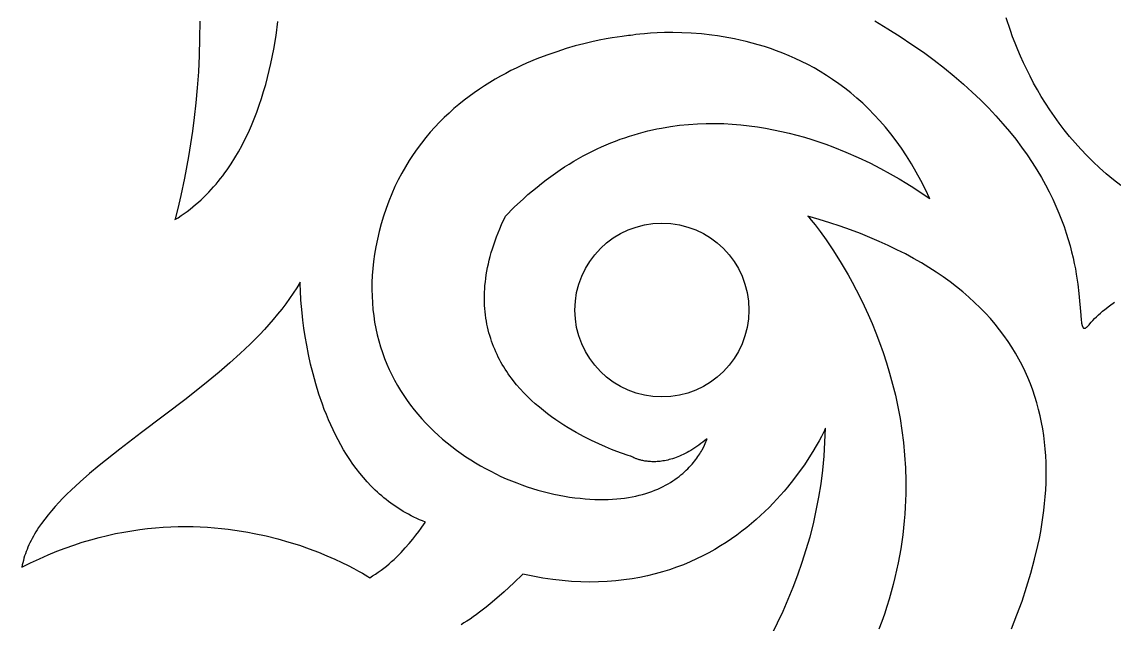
# Model space of a CAD drawing. Extents: x -3008 to 184, y 2842 to 4842.
# Drawn here: x -1445.1 to -1219.8, y 3799.7 to 3924 of the extents above; entities that cross this region are included whole.
import ezdxf

# ---------------------------------------------------------------- set-up
doc = ezdxf.new("R2010")
doc.units = 0
doc.layers.add('LAYER_1', color=7, linetype='CONTINUOUS')

msp = doc.modelspace()

# ---------------------------------------------------------------- linework, layer by layer
at = {"layer": 'LAYER_1'}
for points in [[(-1218.44, 3890.19), (-1219.95, 3891.37), (-1221.41, 3892.59), (-1222.81, 3893.82), (-1224.15, 3895.09), (-1225.44, 3896.37), (-1226.68, 3897.67), (-1227.87, 3899), (-1229, 3900.33), (-1230.09, 3901.68), (-1231.13, 3903.04), (-1232.12, 3904.42), (-1233.06, 3905.79), (-1233.96, 3907.18), (-1234.82, 3908.57), (-1235.63, 3909.96), (-1236.4, 3911.34), (-1237.13, 3912.73), (-1237.83, 3914.11), (-1238.48, 3915.49), (-1239.09, 3916.85), (-1239.67, 3918.21), (-1240.22, 3919.55), (-1240.73, 3920.88), (-1241.2, 3922.2), (-1242.06, 3924.76)], [(-1408.38, 3924.1), (-1408.4, 3920.51), (-1408.49, 3917.02), (-1408.66, 3913.63), (-1408.89, 3910.36), (-1409.18, 3907.22), (-1409.51, 3904.22), (-1409.87, 3901.38), (-1410.67, 3896.18), (-1411.49, 3891.73), (-1412.25, 3888.11), (-1412.9, 3885.41), (-1413.46, 3883.29), (-1413.5, 3883.14), (-1412.85, 3883.55), (-1412.22, 3883.97), (-1411.59, 3884.41), (-1410.98, 3884.85), (-1410.38, 3885.31), (-1409.79, 3885.78), (-1409.22, 3886.26), (-1408.65, 3886.75), (-1408.1, 3887.25), (-1407.56, 3887.77), (-1407.03, 3888.29), (-1406.51, 3888.82), (-1406, 3889.36), (-1405.51, 3889.91), (-1405.02, 3890.47), (-1404.55, 3891.04), (-1404.08, 3891.62), (-1403.63, 3892.21), (-1403.19, 3892.8), (-1402.75, 3893.4), (-1401.92, 3894.63), (-1401.13, 3895.89), (-1400.37, 3897.17), (-1399.66, 3898.48), (-1398.98, 3899.81), (-1398.34, 3901.16), (-1397.73, 3902.54), (-1397.16, 3903.92), (-1396.62, 3905.33), (-1396.11, 3906.74), (-1395.64, 3908.17), (-1395.2, 3909.61), (-1394.78, 3911.05), (-1394.4, 3912.5), (-1394.04, 3913.95), (-1393.71, 3915.4), (-1393.13, 3918.3), (-1392.65, 3921.18), (-1392.25, 3924.03)], [(-1269.16, 3924.14), (-1266.49, 3922.54), (-1263.93, 3920.93), (-1261.49, 3919.31), (-1259.15, 3917.68), (-1256.93, 3916.05), (-1254.81, 3914.41), (-1252.8, 3912.77), (-1250.88, 3911.13), (-1249.07, 3909.48), (-1247.35, 3907.84), (-1245.72, 3906.21), (-1244.18, 3904.57), (-1242.73, 3902.95), (-1241.36, 3901.33), (-1240.08, 3899.72), (-1238.88, 3898.12), (-1237.75, 3896.54), (-1236.7, 3894.96), (-1235.72, 3893.41), (-1234.8, 3891.87), (-1233.96, 3890.35), (-1233.17, 3888.85), (-1232.45, 3887.37), (-1231.79, 3885.91), (-1231.18, 3884.48), (-1230.63, 3883.08), (-1230.13, 3881.7), (-1229.67, 3880.36), (-1229.26, 3879.04), (-1228.89, 3877.76), (-1228.56, 3876.51), (-1228.27, 3875.29), (-1228.02, 3874.12), (-1227.79, 3872.98), (-1227.6, 3871.88), (-1227.28, 3869.81), (-1227.06, 3867.92), (-1226.68, 3863.46), (-1226.58, 3862.41), (-1226.53, 3861.97), (-1226.5, 3861.78), (-1226.46, 3861.6), (-1226.45, 3861.52), (-1226.43, 3861.44), (-1226.41, 3861.36), (-1226.39, 3861.29), (-1226.37, 3861.23), (-1226.35, 3861.16), (-1226.33, 3861.1), (-1226.31, 3861.05), (-1226.28, 3861), (-1226.26, 3860.95), (-1226.23, 3860.91), (-1226.2, 3860.87), (-1226.18, 3860.84), (-1226.15, 3860.81), (-1226.12, 3860.78), (-1226.08, 3860.76), (-1226.05, 3860.74), (-1226.02, 3860.73), (-1225.98, 3860.72), (-1225.94, 3860.72), (-1225.91, 3860.72), (-1225.87, 3860.73), (-1225.82, 3860.74), (-1225.78, 3860.75), (-1225.74, 3860.77), (-1225.69, 3860.79), (-1225.64, 3860.82), (-1225.59, 3860.86), (-1225.54, 3860.89), (-1225.48, 3860.93), (-1225.43, 3860.98), (-1225.37, 3861.03), (-1225.31, 3861.09), (-1225.25, 3861.15), (-1225.19, 3861.22), (-1225.12, 3861.29), (-1224.98, 3861.44), (-1224.84, 3861.62), (-1224.52, 3861.99), (-1224.18, 3862.36), (-1223.82, 3862.74), (-1223.44, 3863.11), (-1223.04, 3863.49), (-1222.62, 3863.87), (-1222.18, 3864.24), (-1221.72, 3864.62), (-1220.75, 3865.38), (-1219.72, 3866.14)], [(-1240.96, 3798.7), (-1239.84, 3801.55), (-1238.8, 3804.41), (-1237.84, 3807.28), (-1236.97, 3810.16), (-1236.19, 3813.04), (-1235.51, 3815.92), (-1235.21, 3817.36), (-1234.94, 3818.8), (-1234.69, 3820.24), (-1234.48, 3821.67), (-1234.29, 3823.1), (-1234.13, 3824.53), (-1234, 3825.96), (-1233.9, 3827.38), (-1233.84, 3828.8), (-1233.8, 3830.21), (-1233.8, 3831.62), (-1233.83, 3833.02), (-1233.9, 3834.42), (-1234, 3835.81), (-1234.13, 3837.19), (-1234.31, 3838.57), (-1234.52, 3839.94), (-1234.76, 3841.3), (-1235.05, 3842.65), (-1235.37, 3843.99), (-1235.73, 3845.32), (-1236.14, 3846.64), (-1236.58, 3847.95), (-1237.07, 3849.25), (-1237.59, 3850.54), (-1238.16, 3851.82), (-1238.78, 3853.09), (-1239.43, 3854.34), (-1240.14, 3855.58), (-1240.88, 3856.8), (-1241.68, 3858.02), (-1242.52, 3859.21), (-1243.41, 3860.4), (-1244.34, 3861.56), (-1245.33, 3862.72), (-1246.36, 3863.85), (-1247.44, 3864.97), (-1248.58, 3866.07), (-1249.77, 3867.16), (-1251, 3868.22), (-1252.29, 3869.27), (-1253.64, 3870.3), (-1255.04, 3871.31), (-1256.49, 3872.3), (-1258, 3873.27), (-1259.56, 3874.22), (-1261.18, 3875.15), (-1262.86, 3876.06), (-1264.6, 3876.94), (-1266.39, 3877.81), (-1268.25, 3878.65), (-1270.16, 3879.46), (-1272.14, 3880.26), (-1274.17, 3881.03), (-1276.27, 3881.77), (-1278.43, 3882.49), (-1280.65, 3883.19), (-1282.94, 3883.86), (-1282.94, 3883.85), (-1282.93, 3883.84), (-1282.9, 3883.8), (-1282.77, 3883.65), (-1282.26, 3883.05), (-1281.48, 3882.06), (-1280.45, 3880.69), (-1279.21, 3878.97), (-1277.81, 3876.89), (-1276.28, 3874.48), (-1274.67, 3871.74), (-1273.85, 3870.25), (-1273.02, 3868.69), (-1272.18, 3867.05), (-1271.36, 3865.34), (-1270.54, 3863.56), (-1269.73, 3861.7), (-1268.95, 3859.78), (-1268.19, 3857.79), (-1267.46, 3855.74), (-1266.76, 3853.62), (-1266.1, 3851.44), (-1265.49, 3849.19), (-1264.92, 3846.89), (-1264.41, 3844.53), (-1263.96, 3842.12), (-1263.57, 3839.65), (-1263.26, 3837.12), (-1263.01, 3834.55), (-1262.85, 3831.93), (-1262.77, 3829.25), (-1262.78, 3826.53), (-1262.88, 3823.77), (-1262.97, 3822.37), (-1263.09, 3820.96), (-1263.23, 3819.54), (-1263.4, 3818.11), (-1263.59, 3816.67), (-1263.82, 3815.22), (-1264.07, 3813.76), (-1264.35, 3812.29), (-1264.66, 3810.81), (-1265, 3809.32), (-1265.37, 3807.82), (-1265.78, 3806.32), (-1266.21, 3804.8), (-1266.68, 3803.28), (-1267.19, 3801.75), (-1267.73, 3800.21), (-1268.3, 3798.66)], [(-1290.42, 3797.51), (-1289.23, 3799.91), (-1288.09, 3802.34), (-1287, 3804.81), (-1285.98, 3807.32), (-1285.01, 3809.87), (-1284.11, 3812.44), (-1283.28, 3815.06), (-1282.52, 3817.71), (-1281.83, 3820.39), (-1281.22, 3823.11), (-1280.69, 3825.86), (-1280.25, 3828.64), (-1279.89, 3831.46), (-1279.62, 3834.31), (-1279.44, 3837.19), (-1279.36, 3840.1), (-1279.36, 3840.09), (-1279.36, 3840.09), (-1279.37, 3840.07), (-1279.41, 3839.98), (-1279.56, 3839.65), (-1279.82, 3839.11), (-1280.18, 3838.39), (-1280.66, 3837.5), (-1281.24, 3836.46), (-1281.94, 3835.28), (-1282.75, 3833.98), (-1283.68, 3832.57), (-1284.73, 3831.09), (-1285.9, 3829.53), (-1287.19, 3827.92), (-1287.88, 3827.09), (-1288.6, 3826.27), (-1289.36, 3825.43), (-1290.14, 3824.6), (-1290.96, 3823.76), (-1291.81, 3822.93), (-1292.7, 3822.09), (-1293.61, 3821.27), (-1294.56, 3820.45), (-1295.55, 3819.64), (-1296.56, 3818.84), (-1297.61, 3818.05), (-1298.7, 3817.28), (-1299.82, 3816.53), (-1300.97, 3815.8), (-1302.16, 3815.09), (-1303.38, 3814.4), (-1304.64, 3813.74), (-1305.93, 3813.11), (-1307.27, 3812.5), (-1308.63, 3811.93), (-1310.03, 3811.4), (-1311.47, 3810.9), (-1312.95, 3810.44), (-1314.46, 3810.02), (-1316.01, 3809.64), (-1317.6, 3809.31), (-1319.22, 3809.02), (-1320.89, 3808.78), (-1322.59, 3808.59), (-1324.33, 3808.46), (-1326.11, 3808.38), (-1327.93, 3808.36), (-1329.78, 3808.39), (-1331.68, 3808.49), (-1333.62, 3808.65), (-1335.59, 3808.88), (-1337.61, 3809.17), (-1339.67, 3809.53), (-1341.77, 3809.97), (-1343.63, 3808.17), (-1345.63, 3806.34), (-1348.04, 3804.23), (-1349.34, 3803.16), (-1350.66, 3802.12), (-1351.32, 3801.63), (-1351.98, 3801.15), (-1352.63, 3800.7), (-1353.27, 3800.28), (-1353.89, 3799.9), (-1354.19, 3799.72), (-1354.49, 3799.55)]]:
    msp.add_lwpolyline(points, dxfattribs=at)
for points in [[(-1331.01, 3825.75), (-1329.94, 3825.63), (-1328.91, 3825.53), (-1327.9, 3825.46), (-1326.92, 3825.41), (-1325.96, 3825.39), (-1325.03, 3825.39), (-1324.12, 3825.41), (-1323.24, 3825.45), (-1322.39, 3825.51), (-1321.56, 3825.59), (-1320.75, 3825.69), (-1319.97, 3825.81), (-1319.21, 3825.94), (-1318.47, 3826.1), (-1317.75, 3826.26), (-1317.06, 3826.44), (-1316.39, 3826.64), (-1315.74, 3826.85), (-1315.12, 3827.07), (-1314.51, 3827.31), (-1313.93, 3827.55), (-1313.36, 3827.81), (-1312.82, 3828.07), (-1312.29, 3828.35), (-1311.79, 3828.63), (-1311.3, 3828.92), (-1310.83, 3829.22), (-1310.39, 3829.52), (-1309.95, 3829.83), (-1309.54, 3830.14), (-1309.15, 3830.45), (-1308.77, 3830.77), (-1308.41, 3831.09), (-1308.06, 3831.41), (-1307.73, 3831.74), (-1307.42, 3832.06), (-1307.12, 3832.38), (-1306.84, 3832.7), (-1306.57, 3833.02), (-1306.32, 3833.33), (-1306.08, 3833.64), (-1305.85, 3833.94), (-1305.64, 3834.24), (-1305.44, 3834.54), (-1305.26, 3834.82), (-1305.09, 3835.1), (-1304.93, 3835.37), (-1304.78, 3835.64), (-1304.51, 3836.13), (-1304.29, 3836.57), (-1304.12, 3836.97), (-1303.98, 3837.3), (-1303.87, 3837.57), (-1303.8, 3837.78), (-1303.76, 3837.9), (-1303.75, 3837.93), (-1303.75, 3837.94), (-1303.75, 3837.94), (-1303.75, 3837.94), (-1304.18, 3837.58), (-1304.61, 3837.24), (-1305.04, 3836.91), (-1305.46, 3836.6), (-1305.88, 3836.31), (-1306.29, 3836.03), (-1306.7, 3835.77), (-1307.1, 3835.52), (-1307.5, 3835.29), (-1307.89, 3835.08), (-1308.28, 3834.87), (-1308.67, 3834.68), (-1309.04, 3834.51), (-1309.42, 3834.34), (-1309.78, 3834.19), (-1310.15, 3834.05), (-1310.5, 3833.93), (-1310.85, 3833.81), (-1311.2, 3833.71), (-1311.54, 3833.62), (-1311.87, 3833.53), (-1312.2, 3833.46), (-1312.52, 3833.4), (-1312.84, 3833.34), (-1313.15, 3833.3), (-1313.45, 3833.26), (-1313.75, 3833.23), (-1314.04, 3833.21), (-1314.32, 3833.19), (-1314.6, 3833.19), (-1314.87, 3833.19), (-1315.13, 3833.19), (-1315.39, 3833.2), (-1315.64, 3833.22), (-1315.88, 3833.24), (-1316.12, 3833.27), (-1316.35, 3833.3), (-1316.57, 3833.33), (-1316.79, 3833.37), (-1316.99, 3833.41), (-1317.19, 3833.46), (-1317.39, 3833.5), (-1317.57, 3833.55), (-1317.75, 3833.6), (-1317.91, 3833.65), (-1318.08, 3833.7), (-1318.23, 3833.76), (-1318.37, 3833.81), (-1318.64, 3833.91), (-1318.87, 3834.01), (-1319.07, 3834.11), (-1319.23, 3834.19), (-1319.36, 3834.26), (-1319.45, 3834.31), (-1319.51, 3834.35), (-1319.53, 3834.36), (-1320.02, 3834.5), (-1321.37, 3834.95), (-1322.33, 3835.3), (-1323.45, 3835.73), (-1324.71, 3836.24), (-1326.09, 3836.85), (-1327.57, 3837.54), (-1329.13, 3838.32), (-1330.76, 3839.21), (-1331.59, 3839.68), (-1332.43, 3840.18), (-1333.27, 3840.71), (-1334.12, 3841.26), (-1334.97, 3841.84), (-1335.82, 3842.44), (-1336.67, 3843.07), (-1337.51, 3843.73), (-1338.34, 3844.41), (-1339.17, 3845.12), (-1339.97, 3845.85), (-1340.77, 3846.62), (-1341.54, 3847.41), (-1342.3, 3848.23), (-1343.03, 3849.08), (-1343.74, 3849.96), (-1344.08, 3850.41), (-1344.41, 3850.87), (-1344.74, 3851.33), (-1345.06, 3851.8), (-1345.38, 3852.28), (-1345.68, 3852.77), (-1345.98, 3853.26), (-1346.26, 3853.76), (-1346.54, 3854.27), (-1346.81, 3854.79), (-1347.06, 3855.31), (-1347.31, 3855.85), (-1347.55, 3856.39), (-1347.77, 3856.93), (-1347.99, 3857.49), (-1348.19, 3858.05), (-1348.38, 3858.62), (-1348.56, 3859.2), (-1348.73, 3859.79), (-1348.88, 3860.38), (-1349.03, 3860.99), (-1349.15, 3861.6), (-1349.27, 3862.22), (-1349.37, 3862.84), (-1349.46, 3863.48), (-1349.53, 3864.12), (-1349.59, 3864.78), (-1349.63, 3865.44), (-1349.66, 3866.1), (-1349.67, 3866.78), (-1349.66, 3867.47), (-1349.64, 3868.16), (-1349.61, 3868.86), (-1349.55, 3869.57), (-1349.48, 3870.29), (-1349.39, 3871.02), (-1349.29, 3871.76), (-1349.16, 3872.5), (-1349.02, 3873.25), (-1348.86, 3874.02), (-1348.68, 3874.79), (-1348.48, 3875.57), (-1348.26, 3876.36), (-1348.02, 3877.15), (-1347.76, 3877.96), (-1347.48, 3878.77), (-1347.18, 3879.6), (-1346.86, 3880.43), (-1346.51, 3881.27), (-1346.15, 3882.13), (-1345.35, 3883.86), (-1343.5, 3885.72), (-1341.63, 3887.46), (-1340.69, 3888.3), (-1339.75, 3889.1), (-1338.81, 3889.88), (-1337.87, 3890.63), (-1336.92, 3891.36), (-1335.98, 3892.06), (-1335.03, 3892.74), (-1334.08, 3893.39), (-1333.12, 3894.02), (-1332.17, 3894.62), (-1331.22, 3895.2), (-1330.26, 3895.75), (-1329.31, 3896.28), (-1328.36, 3896.79), (-1327.4, 3897.27), (-1326.44, 3897.74), (-1325.49, 3898.18), (-1324.53, 3898.6), (-1323.58, 3898.99), (-1322.63, 3899.37), (-1321.67, 3899.73), (-1320.72, 3900.06), (-1319.77, 3900.38), (-1318.82, 3900.67), (-1317.87, 3900.95), (-1316.92, 3901.21), (-1315.98, 3901.45), (-1315.03, 3901.67), (-1314.09, 3901.87), (-1313.15, 3902.05), (-1311.28, 3902.37), (-1309.42, 3902.62), (-1307.57, 3902.81), (-1305.74, 3902.93), (-1303.92, 3903), (-1302.11, 3903), (-1300.32, 3902.96), (-1298.55, 3902.86), (-1296.8, 3902.72), (-1295.08, 3902.53), (-1293.37, 3902.3), (-1291.69, 3902.02), (-1290.03, 3901.71), (-1288.4, 3901.36), (-1286.8, 3900.98), (-1285.22, 3900.57), (-1283.68, 3900.14), (-1282.17, 3899.67), (-1280.69, 3899.19), (-1279.24, 3898.69), (-1277.83, 3898.17), (-1275.12, 3897.09), (-1272.57, 3895.97), (-1270.19, 3894.85), (-1267.98, 3893.73), (-1265.96, 3892.63), (-1264.14, 3891.59), (-1262.53, 3890.62), (-1261.14, 3889.73), (-1259.98, 3888.97), (-1259.06, 3888.33), (-1257.97, 3887.55), (-1257.83, 3887.44), (-1258.73, 3889.36), (-1259.65, 3891.2), (-1260.61, 3892.97), (-1261.6, 3894.68), (-1262.62, 3896.32), (-1263.67, 3897.89), (-1264.74, 3899.39), (-1265.84, 3900.84), (-1266.96, 3902.22), (-1268.11, 3903.54), (-1269.27, 3904.8), (-1270.45, 3906), (-1271.65, 3907.15), (-1272.87, 3908.24), (-1274.1, 3909.28), (-1275.34, 3910.26), (-1276.6, 3911.2), (-1277.86, 3912.08), (-1279.13, 3912.91), (-1280.41, 3913.7), (-1281.69, 3914.44), (-1282.98, 3915.13), (-1284.26, 3915.79), (-1285.55, 3916.4), (-1286.84, 3916.96), (-1288.12, 3917.49), (-1289.4, 3917.98), (-1290.67, 3918.44), (-1291.94, 3918.85), (-1293.2, 3919.24), (-1294.44, 3919.59), (-1295.68, 3919.9), (-1296.9, 3920.19), (-1298.1, 3920.45), (-1299.29, 3920.68), (-1300.46, 3920.88), (-1301.61, 3921.06), (-1302.74, 3921.22), (-1304.93, 3921.46), (-1307.01, 3921.63), (-1308.98, 3921.72), (-1310.81, 3921.75), (-1312.51, 3921.74), (-1314.06, 3921.69), (-1315.43, 3921.61), (-1316.63, 3921.52), (-1317.64, 3921.42), (-1318.45, 3921.32), (-1319.04, 3921.24), (-1319.53, 3921.16), (-1319.98, 3921.12), (-1321.28, 3920.97), (-1323.31, 3920.67), (-1324.57, 3920.45), (-1325.97, 3920.17), (-1327.51, 3919.84), (-1329.17, 3919.44), (-1330.94, 3918.98), (-1332.81, 3918.44), (-1334.75, 3917.81), (-1336.77, 3917.11), (-1338.84, 3916.31), (-1340.96, 3915.42), (-1342.03, 3914.94), (-1343.11, 3914.43), (-1344.19, 3913.89), (-1345.28, 3913.33), (-1346.36, 3912.74), (-1347.45, 3912.12), (-1348.53, 3911.47), (-1349.62, 3910.79), (-1350.69, 3910.08), (-1351.76, 3909.34), (-1352.83, 3908.57), (-1353.88, 3907.77), (-1354.92, 3906.93), (-1355.95, 3906.06), (-1356.96, 3905.15), (-1357.96, 3904.21), (-1358.94, 3903.23), (-1359.91, 3902.22), (-1360.85, 3901.17), (-1361.76, 3900.08), (-1362.66, 3898.96), (-1363.53, 3897.79), (-1364.37, 3896.59), (-1365.18, 3895.34), (-1365.97, 3894.06), (-1366.72, 3892.73), (-1367.43, 3891.36), (-1368.12, 3889.95), (-1368.76, 3888.49), (-1369.37, 3886.99), (-1369.94, 3885.45), (-1370.46, 3883.86), (-1370.94, 3882.25), (-1371.36, 3880.67), (-1371.73, 3879.1), (-1372.04, 3877.56), (-1372.31, 3876.04), (-1372.52, 3874.53), (-1372.68, 3873.05), (-1372.8, 3871.59), (-1372.86, 3870.15), (-1372.88, 3868.73), (-1372.85, 3867.33), (-1372.78, 3865.95), (-1372.67, 3864.6), (-1372.51, 3863.26), (-1372.31, 3861.95), (-1372.06, 3860.65), (-1371.78, 3859.38), (-1371.46, 3858.13), (-1371.1, 3856.9), (-1370.7, 3855.7), (-1370.27, 3854.51), (-1369.8, 3853.35), (-1369.3, 3852.21), (-1368.76, 3851.1), (-1368.19, 3850), (-1367.59, 3848.93), (-1366.96, 3847.88), (-1366.3, 3846.85), (-1365.61, 3845.84), (-1364.89, 3844.86), (-1364.15, 3843.9), (-1363.38, 3842.97), (-1362.58, 3842.05), (-1361.77, 3841.16), (-1360.92, 3840.3), (-1360.06, 3839.45), (-1359.18, 3838.63), (-1358.28, 3837.84), (-1357.35, 3837.06), (-1356.42, 3836.32), (-1355.46, 3835.59), (-1354.49, 3834.89), (-1353.5, 3834.21), (-1352.5, 3833.56), (-1351.48, 3832.93), (-1350.45, 3832.33), (-1349.42, 3831.75), (-1348.37, 3831.2), (-1347.31, 3830.67), (-1346.25, 3830.16), (-1345.17, 3829.68), (-1344.09, 3829.23), (-1343.01, 3828.8), (-1341.92, 3828.39), (-1340.83, 3828.01), (-1339.73, 3827.66), (-1338.64, 3827.33), (-1337.54, 3827.03), (-1336.44, 3826.75), (-1335.35, 3826.5), (-1334.26, 3826.27), (-1333.17, 3826.07), (-1332.09, 3825.9)], [(-1387.68, 3870.23), (-1388.37, 3869.09), (-1389.09, 3867.97), (-1389.85, 3866.86), (-1390.65, 3865.77), (-1391.47, 3864.69), (-1392.32, 3863.62), (-1393.21, 3862.56), (-1394.12, 3861.52), (-1395.05, 3860.49), (-1396.01, 3859.47), (-1397.99, 3857.46), (-1400.06, 3855.5), (-1402.19, 3853.57), (-1404.39, 3851.68), (-1406.62, 3849.82), (-1411.2, 3846.19), (-1420.41, 3839.2), (-1424.87, 3835.79), (-1429.12, 3832.41), (-1431.13, 3830.72), (-1433.06, 3829.03), (-1434.89, 3827.34), (-1435.76, 3826.49), (-1436.6, 3825.64), (-1437.42, 3824.78), (-1438.2, 3823.92), (-1438.95, 3823.06), (-1439.67, 3822.2), (-1440.35, 3821.33), (-1440.99, 3820.46), (-1441.6, 3819.58), (-1441.88, 3819.14), (-1442.16, 3818.7), (-1442.43, 3818.25), (-1442.68, 3817.81), (-1442.93, 3817.36), (-1443.16, 3816.91), (-1443.39, 3816.46), (-1443.6, 3816.01), (-1443.8, 3815.56), (-1443.99, 3815.1), (-1444.17, 3814.65), (-1444.33, 3814.19), (-1444.49, 3813.73), (-1444.63, 3813.27), (-1444.76, 3812.8), (-1444.87, 3812.34), (-1444.98, 3811.87), (-1445.07, 3811.4), (-1443.26, 3812.31), (-1441.45, 3813.16), (-1439.66, 3813.95), (-1437.88, 3814.69), (-1436.11, 3815.37), (-1434.35, 3815.99), (-1432.6, 3816.56), (-1430.86, 3817.08), (-1429.14, 3817.54), (-1427.43, 3817.96), (-1425.74, 3818.34), (-1424.06, 3818.66), (-1422.4, 3818.94), (-1420.75, 3819.18), (-1419.13, 3819.38), (-1417.52, 3819.54), (-1415.92, 3819.66), (-1414.35, 3819.74), (-1412.8, 3819.79), (-1411.26, 3819.8), (-1409.75, 3819.78), (-1408.26, 3819.73), (-1406.79, 3819.66), (-1405.35, 3819.55), (-1403.92, 3819.41), (-1402.52, 3819.25), (-1401.15, 3819.07), (-1399.8, 3818.87), (-1398.48, 3818.64), (-1397.18, 3818.4), (-1394.67, 3817.86), (-1392.28, 3817.26), (-1390, 3816.61), (-1387.84, 3815.93), (-1385.81, 3815.23), (-1383.92, 3814.51), (-1382.17, 3813.79), (-1380.55, 3813.09), (-1379.09, 3812.41), (-1377.78, 3811.77), (-1376.63, 3811.17), (-1375.64, 3810.63), (-1374.82, 3810.17), (-1373.71, 3809.49), (-1373.33, 3809.25), (-1373.03, 3809.42), (-1372.73, 3809.6), (-1372.14, 3809.97), (-1371.56, 3810.36), (-1370.98, 3810.77), (-1370.42, 3811.2), (-1369.87, 3811.64), (-1369.34, 3812.09), (-1368.81, 3812.56), (-1368.3, 3813.03), (-1367.81, 3813.5), (-1366.86, 3814.46), (-1365.98, 3815.41), (-1365.17, 3816.33), (-1364.44, 3817.22), (-1363.78, 3818.04), (-1363.21, 3818.79), (-1362.74, 3819.44), (-1362.08, 3820.38), (-1361.85, 3820.73), (-1362.45, 3820.97), (-1363.04, 3821.22), (-1363.63, 3821.48), (-1364.2, 3821.75), (-1364.76, 3822.03), (-1365.32, 3822.33), (-1365.86, 3822.63), (-1366.4, 3822.94), (-1366.93, 3823.26), (-1367.44, 3823.59), (-1367.95, 3823.92), (-1368.46, 3824.27), (-1368.95, 3824.63), (-1369.43, 3824.99), (-1369.91, 3825.36), (-1370.38, 3825.74), (-1370.84, 3826.12), (-1371.29, 3826.52), (-1371.73, 3826.92), (-1372.17, 3827.33), (-1373.01, 3828.16), (-1373.83, 3829.02), (-1374.61, 3829.91), (-1375.36, 3830.82), (-1376.09, 3831.75), (-1376.78, 3832.7), (-1377.45, 3833.67), (-1378.09, 3834.65), (-1378.7, 3835.65), (-1379.29, 3836.66), (-1379.85, 3837.68), (-1380.38, 3838.71), (-1380.89, 3839.75), (-1381.37, 3840.8), (-1381.83, 3841.86), (-1382.27, 3842.91), (-1382.69, 3843.97), (-1383.08, 3845.03), (-1383.81, 3847.15), (-1384.45, 3849.24), (-1385.02, 3851.31), (-1385.52, 3853.34), (-1385.95, 3855.31), (-1386.32, 3857.21), (-1386.63, 3859.04), (-1386.89, 3860.77), (-1387.1, 3862.39), (-1387.27, 3863.9), (-1387.51, 3866.52), (-1387.63, 3868.51), (-1387.67, 3869.78)]]:
    msp.add_lwpolyline(points, close=True, dxfattribs=at)
msp.add_circle((-1313.07, 3864.49), 17.94, dxfattribs=at)

doc.saveas('drawing.dxf')
